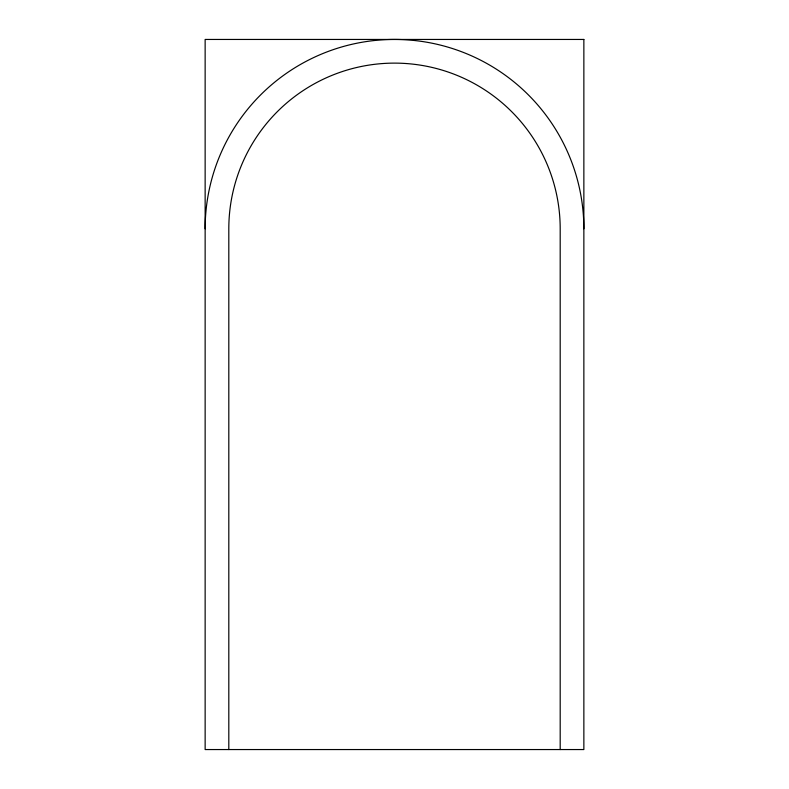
<?xml version="1.0" encoding="UTF-8"?>
<svg xmlns="http://www.w3.org/2000/svg" width="789" height="789" viewBox="0 0 789 789"><rect width="100%" height="100%" fill="white"/><g stroke="black" fill="none" stroke-linecap="round" stroke-linejoin="round"><path stroke-width="1.18" d="M560.19 749.55L560.19 228.81A165.69 165.69 0 0 0 394.5 63.12A165.69 165.69 0 0 0 228.81 228.81L228.81 749.55M205.14 228.81A189.36 189.36 0 0 1 394.5 39.45A189.36 189.36 0 0 1 583.86 228.81M583.86 39.45L205.14 39.45L205.14 749.55L583.86 749.55L583.86 39.45"/></g></svg>
